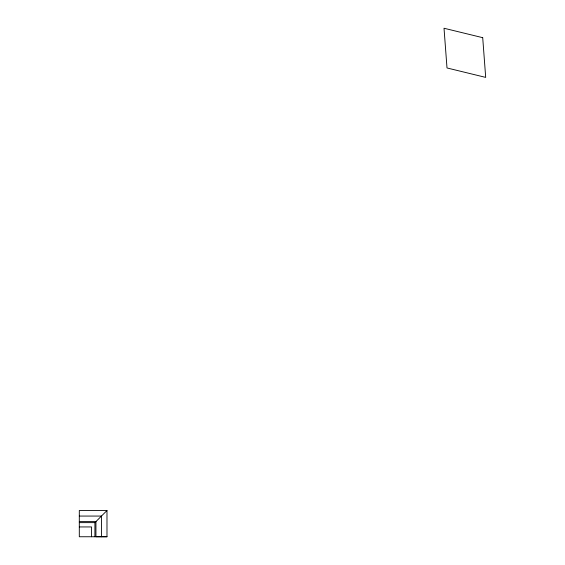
<?xml version="1.0" encoding="UTF-8"?>
<svg xmlns="http://www.w3.org/2000/svg" width="565" height="565" viewBox="0 0 565 565"><rect width="100%" height="100%" fill="white"/><g stroke="black" fill="none" stroke-linecap="round" stroke-linejoin="round"><path stroke-width="0.85" d="M106.983 510.52L106.983 536.75L79.305 536.75L79.305 510.52L106.983 510.52L94.913 522.632L79.305 522.632M106.997 536.743L95.937 536.75L95.937 521.608L79.305 521.608M79.305 516.064L101.46 516.064L101.46 536.736M79.305 526.94L91.53 526.94L91.53 536.75M94.913 522.632L94.913 536.75M482.708 37.678L444.019 28.25L447.007 67.962L485.695 77.391L482.708 37.678"/></g></svg>
